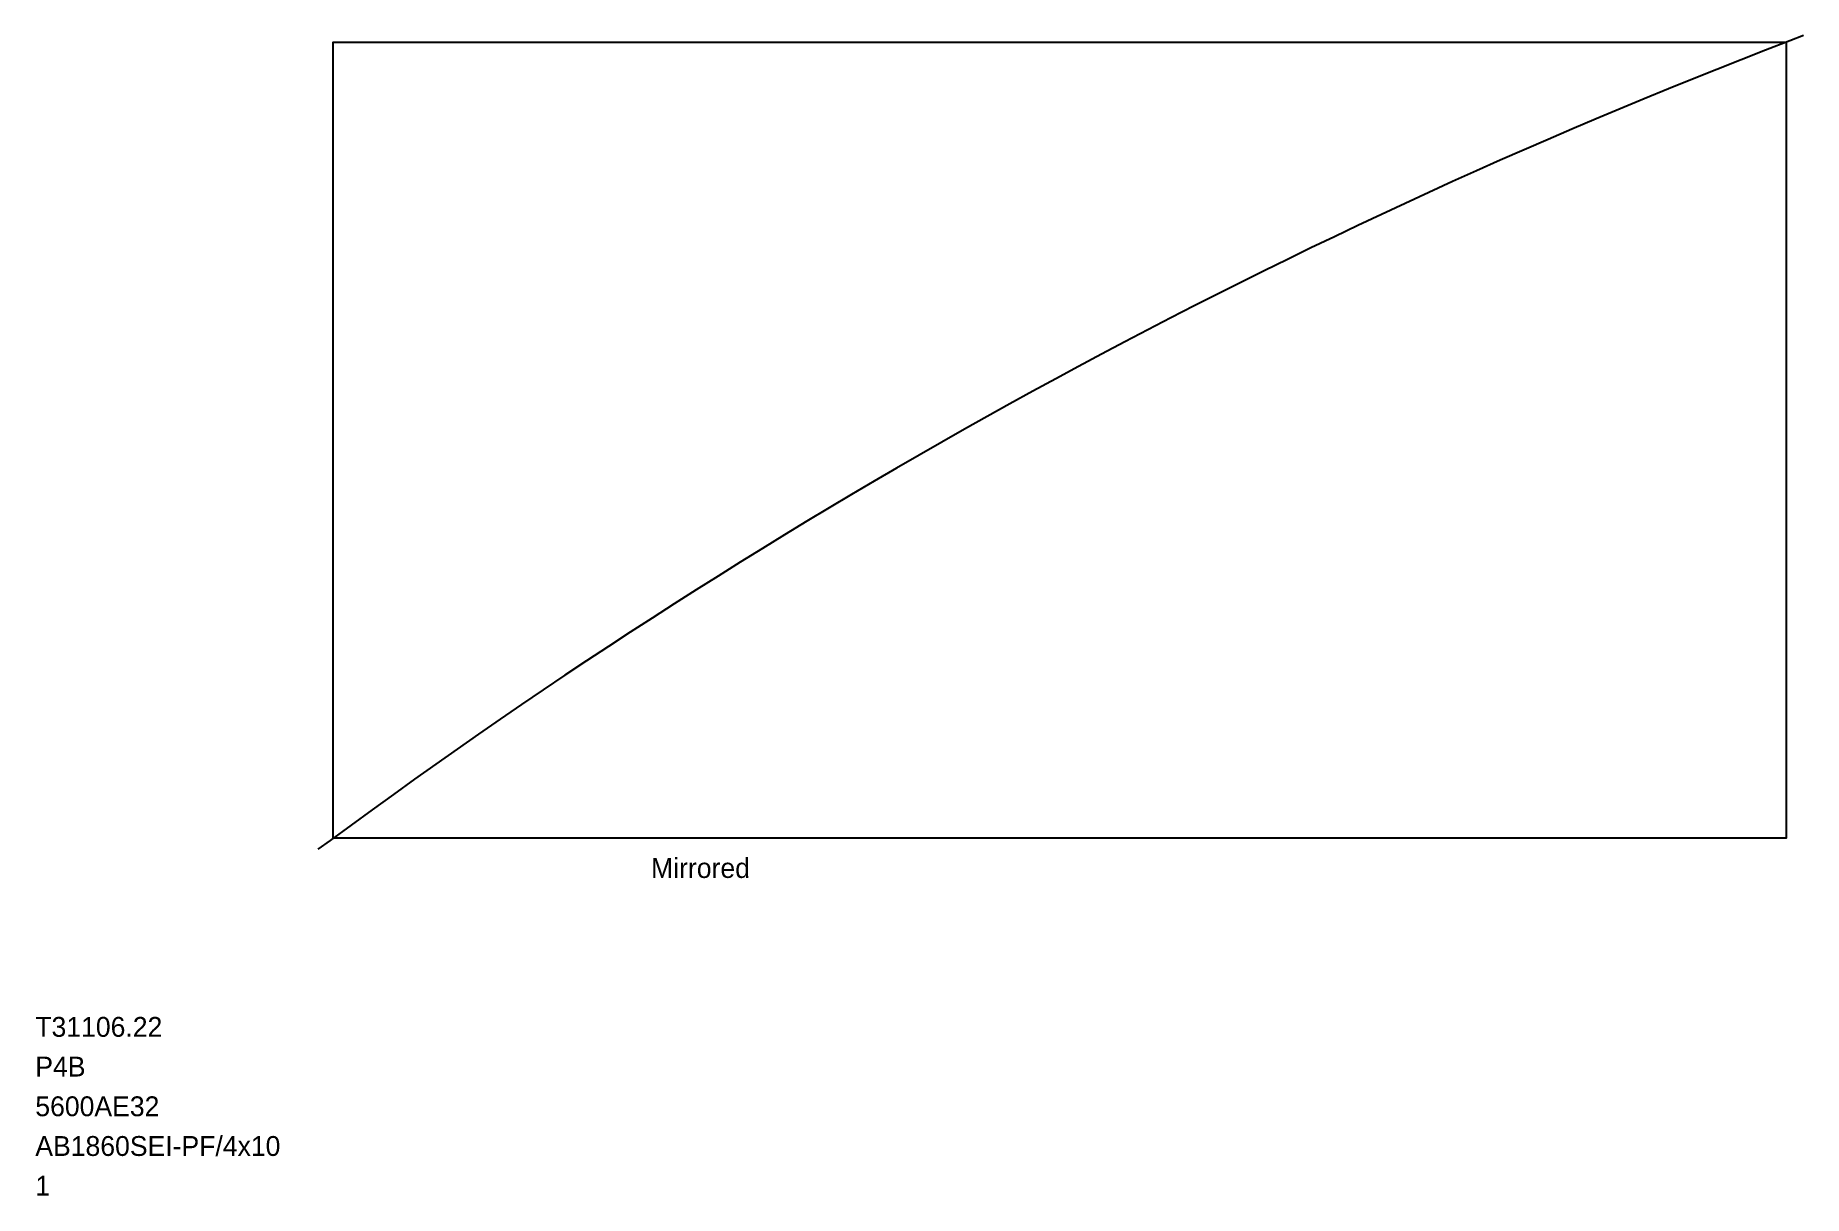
# Model space of a CAD drawing. Header units: metres. Extents: x -7.5 to 37, y -9 to 20.2.
import ezdxf

# ---------------------------------------------------------------- set-up
doc = ezdxf.new("R2010")
doc.units = ezdxf.units.M

msp = doc.modelspace()

# ---------------------------------------------------------------- linework, layer by layer
at = {"layer": 'BORDER_Z0P04', "color": 7}
msp.add_lwpolyline([(0, 0), (0, 20.0433), (36.571, 20.0433), (36.571, 0)], close=True, dxfattribs=at)
at = {"layer": 'ROUTE_Z0P25LT130RAMP', "color": 3}
msp.add_lwpolyline([(37.012964, 20.217288), (36.664345, 20.079123, 0.067754664), (-0.080428, -0.059378), (-0.384455, -0.278906)], format="xyb", dxfattribs=at)

# ---------------------------------------------------------------- texts
at = {"layer": 'DESCRIPTION', "color": 1}
msp.add_text('P4B', height=0.5, dxfattribs=at).set_placement((-7.5, -6))
at = {"layer": 'FILENAME', "color": 1}
msp.add_text('5600AE32', height=0.5, dxfattribs=at).set_placement((-7.5, -7))
at = {"layer": 'ITEMNUMBER', "color": 1}
msp.add_text('T31106.22', height=0.5, dxfattribs=at).set_placement((-7.5, -5))
at = {"layer": 'MATERIALNAME', "color": 1}
msp.add_text('AB1860SEI-PF/4x10', height=0.5, dxfattribs=at).set_placement((-7.5, -8))
at = {"layer": 'Qty', "color": 1}
msp.add_text('1', height=0.5, dxfattribs=at).set_placement((-7.5, -9))
at = {"layer": 'RUNFIELD', "color": 1}
msp.add_text('Mirrored', height=0.5, dxfattribs=at).set_placement((8, -1))

doc.saveas('drawing.dxf')
